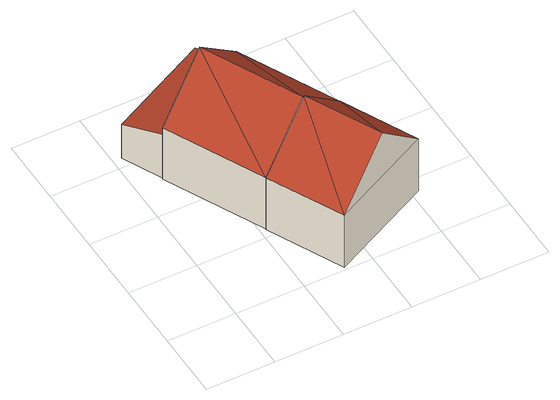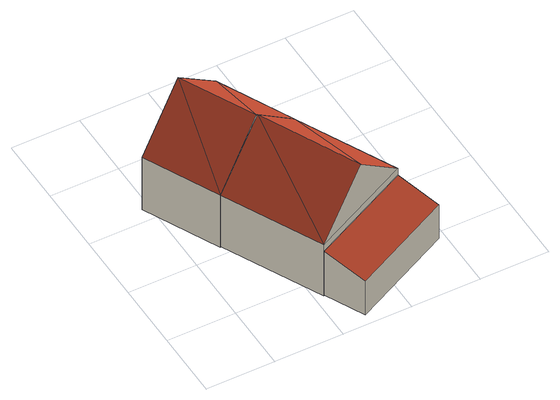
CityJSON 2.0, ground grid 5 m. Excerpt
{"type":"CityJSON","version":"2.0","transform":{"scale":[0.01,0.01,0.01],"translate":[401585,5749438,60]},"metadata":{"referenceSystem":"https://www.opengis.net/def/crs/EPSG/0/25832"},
"CityObjects":{
"building1":{"type":"Building","attributes":{"Gemeindeschluessel":"05515000","Geometrietyp2DReferenz":"3000","function":"31001_2460","roofType":"2100","measuredHeight":3.88},"geometry":[{"type":"Solid","lod":"2","boundaries":[[[[0,1,2,3]],[[4,5,1,0]],[[6,7,5,4]],[[3,2,7,6]],[[4,0,3,6]],[[1,5,7,2]]]],"semantics":{"surfaces":[{"type":"WallSurface"},{"type":"RoofSurface"},{"type":"GroundSurface"}],"values":[[0,0,0,0,1,2]]}}]},
"building2":{"type":"Building","attributes":{"Gemeindeschluessel":"05515000","Geometrietyp2DReferenz":"3000","function":"31001_2700","roofType":"3100","measuredHeight":8.36},"geometry":[{"type":"Solid","lod":"2","boundaries":[[[[8,9,10,11]],[[12,13,9,8]],[[14,15,13,12]],[[11,10,15,14]],[[8,16,12]],[[14,17,11]],[[16,8,11]],[[11,17,16]],[[12,16,17]],[[17,14,12]],[[9,13,15,10]]]],"semantics":{"surfaces":[{"type":"WallSurface"},{"type":"RoofSurface"},{"type":"GroundSurface"}],"values":[[0,0,0,0,0,0,1,1,1,1,2]]}}]},
"building3":{"type":"Building","attributes":{"Gemeindeschluessel":"05515000","Geometrietyp2DReferenz":"3000","function":"31001_1000","roofType":"5000","measuredHeight":8.47},"address":[{"country":"Germany","locality":"Münster","thoroughfareNumber":"81","thoroughfareName":"Rehbaum"}],"geometry":[{"type":"Solid","lod":"2","boundaries":[[[[18,19,20,21]],[[22,23,19,18]],[[24,25,23,22]],[[21,20,25,24]],[[21,26,27]],[[27,18,21]],[[26,24,22]],[[22,27,26]],[[24,26,21]],[[18,27,22]],[[19,23,25,20]]]],"semantics":{"surfaces":[{"type":"WallSurface"},{"type":"RoofSurface"},{"type":"GroundSurface"}],"values":[[0,0,0,0,1,1,1,1,0,0,2]]}}]}
},
"vertices":[
[54,1563,380],[54,1563,81],[191,1278,81],[191,1278,468],[800,1934,379],[800,1934,81],[941,1645,468],[941,1645,81],
[1290,931,525],[1290,931,70],[941,1645,70],[941,1645,525],[540,564,525],[540,564,70],[191,1278,525],[191,1278,70],[915,747,906],[566,1462,906],
[540,564,526],[540,564,62],[805,22,62],[805,22,526],[1290,931,526],[1290,931,62],[1555,390,526],[1555,390,62],[1190,211,909],[925,752,909]
]}
